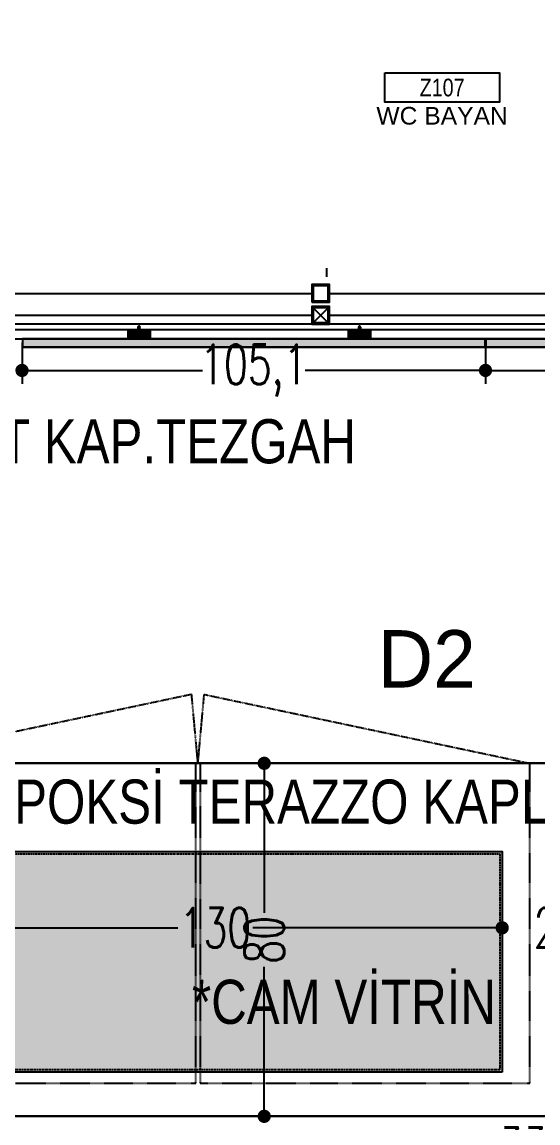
# Model space of a CAD drawing. Header units: millimetres. Extents: x 1322 to 4174, y 1889 to 3847.
# Drawn here: x 1855.5 to 1972.5, y 2914.6 to 3164.2 of the extents above; entities that cross this region are included whole.
import ezdxf
from ezdxf.enums import TextEntityAlignment as Align

# ---------------------------------------------------------------- set-up
doc = ezdxf.new("R2010")
doc.units = ezdxf.units.MM
doc.linetypes.add('HIDDEN2', pattern=[0.1875, 0.125, -0.0625])
for name, color, linetype in [('clad', 30, 'Continuous'), ('dim_int', 183, 'Continuous'), ('elev1', 7, 'Continuous'), ('elev2', 9, 'Continuous'), ('hatch', 137, 'Continuous'), ('hatch_floor', 197, 'Continuous'), ('mat_insul', 8, 'Continuous'), ('mat_metal', 122, 'Continuous'), ('SCREWS', 9, 'Continuous'), ('symbol', 8, 'Continuous'), ('text_material', 12, 'Continuous'), ('text_room', 12, 'Continuous'), ('trace_down', 8, 'HIDDEN2'), ('wall_gyps', 45, 'Continuous')]:
    doc.layers.add(name, color=color, linetype=linetype)
doc.styles.add('dim', font='simplex.shx', dxfattribs={"width": 0.7})
doc.styles.add('TAKSİM', font='GOTHIC.TTF', dxfattribs={"height": 20})
doc.styles.add('text1', font='arial.ttf')
doc.styles.add('text2', font='arial.ttf', dxfattribs={"width": 0.8})
doc.linetypes.add('BATTING', pattern='A,0.00254,-2.54,[134,ltypeshp.shx,S=2.54,R=0,X=-2.54,Y=0],-5.08,[134,ltypeshp.shx,S=2.54,R=180,X=2.54,Y=0],-2.54', length=10.16254)
doc.dimstyles.new('1_50', dxfattribs={"dimtxt": 9, "dimasz": 3, "dimexe": 3, "dimexo": 0, "dimgap": 1, "dimtad": 0, "dimdec": 1, "dimzin": 11, "dimtxsty": 'dim', "dimblk": 'DOT', "dimcen": 1.5, "dimdle": 1.25, "dimclrt": 2, "dimadec": 0, "dimazin": 0, "dimtfac": 1.25, "dimtdec": 1, "dimtix": 1, "dimtofl": 0, "dimtmove": 1, "dimatfit": 3, "dimldrblk": 'DOT', "dimfxl": 10, "dimfxlon": 1, "dimtolj": 1, "dimtzin": 0, "dimarcsym": 0})

# ---------------------------------------------------------------- blocks, each defined once
blk = doc.blocks.new('_Dot')
at = {"color": 0, "linetype": 'ByBlock', "lineweight": -2}
blk.add_line((-0.5, 0), (-1, 0), dxfattribs=at)
at = {"color": 0, "linetype": 'ByBlock', "const_width": 0.5}
blk.add_lwpolyline([(-0.25, 0, 1), (0.25, 0, 1)], format="xyb", close=True, dxfattribs=at)
blk = doc.blocks.new('*D91')
at = {"layer": 'Defpoints', "color": 0, "ltscale": 0.5, "transparency": 16777216}
for p in [(1812.67, 2916.16), (2136.06, 2916.16), (2136.06, 2909.13)]:
    blk.add_point(p, dxfattribs=at)
at = {"layer": 'dim_int', "color": 0, "lineweight": -2, "ltscale": 0.5, "transparency": 16777216}
for p, q in [((1812.67, 2916.16), (1812.67, 2906.13)), ((2136.06, 2916.16), (2136.06, 2906.13)), ((1815.67, 2909.13), (1962.27, 2909.13)), ((2133.06, 2909.13), (1986.47, 2909.13))]:
    blk.add_line(p, q, dxfattribs=at)
at = {"layer": 'dim_int', "color": 0, "lineweight": -2, "ltscale": 0.5, "transparency": 16777216, "xscale": 3, "yscale": 3, "zscale": 3, "rotation": 180}
blk.add_blockref('_Dot', (1812.67, 2909.13), dxfattribs=at)
at = {"layer": 'dim_int', "color": 0, "lineweight": -2, "ltscale": 0.5, "transparency": 16777216, "xscale": 3, "yscale": 3, "zscale": 3}
blk.add_blockref('_Dot', (2136.06, 2909.13), dxfattribs=at)
at = {"layer": 'dim_int', "color": 2, "ltscale": 0.5, "transparency": 16777216, "insert": (1974.37, 2909.13), "char_height": 9, "attachment_point": 5, "style": 'dim'}
blk.add_mtext('\\A1;3322', dxfattribs=at)
blk = doc.blocks.new('4x4KUTU PROFIL')
for points in [[(21390.71, 33731.15), (21394.71, 33731.15), (21394.71, 33727.15), (21390.71, 33727.15)], [(21391.01, 33730.85), (21394.41, 33730.85), (21394.41, 33727.45), (21391.01, 33727.45)]]:
    blk.add_lwpolyline(points, close=True)
blk = doc.blocks.new('*U43')
blk.add_lwpolyline([(-65, 0), (65, 0), (65, -33), (-65, -33)], close=True)
at = {"color": 7, "style": 'text2', "width": 0.8}
blk.add_attdef('10000', text='', height=20, dxfattribs=at).set_placement((0, -16.5), align=Align.MIDDLE)
at = {"color": 7, "style": 'text1'}
for tag, p in [('MAHAL', (0, -48.5)), ('M²', (0, -75.9))]:
    blk.add_attdef(tag, text='', height=20, dxfattribs=at).set_placement(p, align=Align.MIDDLE)
blk = doc.blocks.new('*D105')
at = {"layer": 'Defpoints', "color": 0, "ltscale": 0.5, "transparency": 16777216}
for p in [(1834.37, 2976.16), (1964.37, 2976.16), (1964.37, 2958.88)]:
    blk.add_point(p, dxfattribs=at)
at = {"layer": 'dim_int', "color": 0, "lineweight": -2, "ltscale": 0.5, "transparency": 16777216}
for p, q in [((1834.37, 2968.88), (1834.37, 2955.88)), ((1964.37, 2968.88), (1964.37, 2955.88)), ((1837.37, 2958.88), (1890.87, 2958.88)), ((1961.37, 2958.88), (1907.87, 2958.88))]:
    blk.add_line(p, q, dxfattribs=at)
at = {"layer": 'dim_int', "color": 0, "lineweight": -2, "ltscale": 0.5, "transparency": 16777216, "xscale": 3, "yscale": 3, "zscale": 3, "rotation": 180}
blk.add_blockref('_Dot', (1834.37, 2958.88), dxfattribs=at)
at = {"layer": 'dim_int', "color": 0, "lineweight": -2, "ltscale": 0.5, "transparency": 16777216, "xscale": 3, "yscale": 3, "zscale": 3}
blk.add_blockref('_Dot', (1964.37, 2958.88), dxfattribs=at)
at = {"layer": 'dim_int', "color": 2, "ltscale": 0.5, "transparency": 16777216, "insert": (1899.37, 2958.88), "char_height": 9, "attachment_point": 5, "style": 'dim'}
blk.add_mtext('\\A1;130', dxfattribs=at)
blk = doc.blocks.new('*D106')
at = {"layer": 'Defpoints', "color": 0, "ltscale": 0.5, "transparency": 16777216}
for p in [(1964.37, 2976.16), (1984.37, 2976.16), (1984.37, 2958.88)]:
    blk.add_point(p, dxfattribs=at)
at = {"layer": 'dim_int', "color": 0, "lineweight": -2, "ltscale": 0.5, "transparency": 16777216}
for p, q in [((1964.37, 2968.88), (1964.37, 2955.88)), ((1984.37, 2968.88), (1984.37, 2955.88)), ((1961.37, 2958.88), (1958.37, 2958.88)), ((1987.37, 2958.88), (1990.37, 2958.88))]:
    blk.add_line(p, q, dxfattribs=at)
at = {"layer": 'dim_int', "color": 0, "lineweight": -2, "ltscale": 0.5, "transparency": 16777216, "xscale": 3, "yscale": 3, "zscale": 3}
blk.add_blockref('_Dot', (1964.37, 2958.88), dxfattribs=at)
at = {"layer": 'dim_int', "color": 0, "lineweight": -2, "ltscale": 0.5, "transparency": 16777216, "xscale": 3, "yscale": 3, "zscale": 3, "rotation": 180}
blk.add_blockref('_Dot', (1984.37, 2958.88), dxfattribs=at)
at = {"layer": 'dim_int', "color": 2, "ltscale": 0.5, "transparency": 16777216, "insert": (1976.95, 2958.88), "char_height": 9, "attachment_point": 5, "style": 'dim'}
blk.add_mtext('\\A1;20', dxfattribs=at)
blk = doc.blocks.new('*D109')
at = {"layer": 'Defpoints', "color": 0, "ltscale": 0.5, "transparency": 16777216}
for p in [(1895.9, 2996.16), (1895.9, 2916.16), (1910.42, 2916.16)]:
    blk.add_point(p, dxfattribs=at)
at = {"layer": 'dim_int', "color": 0, "lineweight": -2, "ltscale": 0.5, "transparency": 16777216}
for p, q in [((1900.42, 2996.16), (1913.42, 2996.16)), ((1910.42, 2993.16), (1910.42, 2962.26)), ((1910.42, 2919.16), (1910.42, 2950.06)), ((1900.42, 2916.16), (1913.42, 2916.16))]:
    blk.add_line(p, q, dxfattribs=at)
at = {"layer": 'dim_int', "color": 0, "lineweight": -2, "ltscale": 0.5, "transparency": 16777216, "xscale": 3, "yscale": 3, "zscale": 3}
for p, rotation in [((1910.42, 2996.16), 90), ((1910.42, 2916.16), 270)]:
    blk.add_blockref('_Dot', p, dxfattribs=dict(at, rotation=rotation))
at = {"layer": 'dim_int', "color": 2, "ltscale": 0.5, "transparency": 16777216, "insert": (1910.42, 2956.16), "char_height": 9, "attachment_point": 5, "rotation": 90, "style": 'dim'}
blk.add_mtext('\\A1;80', dxfattribs=at)
blk = doc.blocks.new('profile')
at = {"color": 6, "ltscale": 0.5}
blk.add_lwpolyline([(1002762.82, 171966.81), (1002766.22, 171963.41), (1002762.82, 171963.41), (1002766.22, 171966.81)], dxfattribs=at)
blk = doc.blocks.new('qw')
at = {"color": 6}
for points in [[(1002762.52, 171963.11), (1002766.52, 171963.11), (1002766.52, 171967.11), (1002762.52, 171967.11)], [(1002762.82, 171963.41), (1002766.22, 171963.41), (1002766.22, 171966.81), (1002762.82, 171966.81)]]:
    blk.add_lwpolyline(points, close=True, dxfattribs=at)
blk.add_blockref('profile', (0, 0))
blk = doc.blocks.new('c-sunk1')
at = {"layer": 'SCREWS', "color": 252}
for p, q in [((-0.017, -0.038), (-0.017, -0.043)), ((-0.017, -0.049), (-0.017, -0.054)), ((-0.017, -0.061), (-0.017, -0.066)), ((-0.017, -0.072), (-0.017, -0.078)), ((-0.017, -0.084), (-0.017, -0.089)), ((-0.017, -0.096), (-0.017, -0.101)), ((-0.017, -0.107), (-0.017, -0.112)), ((-0.017, -0.119), (-0.017, -0.124)), ((-0.017, -0.13), (-0.017, -0.136)), ((-0.017, -0.142), (-0.017, -0.147)), ((-0.017, -0.154), (-0.017, -0.159)), ((-0.017, -0.165), (-0.017, -0.17)), ((-0.017, -0.177), (-0.017, -0.182)), ((-0.017, -0.189), (-0.017, -0.194)), ((-0.017, -0.2), (-0.017, -0.205)), ((-0.017, -0.212), (-0.017, -0.217)), ((-0.017, -0.223), (-0.017, -0.229)), ((-0.017, -0.235), (-0.017, -0.24)), ((0.017, -0.031), (0.017, -0.035)), ((0.017, -0.041), (0.017, -0.047)), ((0.017, -0.053), (0.017, -0.058)), ((0.017, -0.065), (0.017, -0.07)), ((0.017, -0.076), (0.017, -0.081)), ((0.017, -0.088), (0.017, -0.093)), ((0.017, -0.099), (0.017, -0.105)), ((0.017, -0.111), (0.017, -0.116)), ((0.017, -0.123), (0.017, -0.128)), ((0.017, -0.134), (0.017, -0.139)), ((0.017, -0.146), (0.017, -0.151)), ((0.017, -0.158), (0.017, -0.163)), ((0.017, -0.169), (0.017, -0.174)), ((0.017, -0.181), (0.017, -0.186)), ((0.017, -0.192), (0.017, -0.198)), ((0.017, -0.204), (0.017, -0.209)), ((0.017, -0.216), (0.017, -0.221)), ((0.017, -0.227), (0.017, -0.232))]:
    blk.add_line(p, q, dxfattribs=at)
for points in [[(-0.017, -0.031, 0.265998), (-0.05, 0.01), (-0.05, 0.012, -0.414214), (-0.048, 0.013), (-0.007, 0.013, -0.414214), (-0.006, 0.012), (-0.006, 0.002, 0.414214), (-0.004, 0), (0.004, 0, 0.414214), (0.006, 0.002), (0.006, 0.012, -0.414214), (0.007, 0.013), (0.048, 0.013, -0.414214), (0.05, 0.012), (0.05, 0.01, 0.265998), (0.017, -0.031)], [(-0.01, -0.257, 0.047976), (0, -0.273, 0.062689), (0.012, -0.252)]]:
    blk.add_lwpolyline(points, format="xyb", dxfattribs=at)
at = {"layer": 'SCREWS', "color": 251}
blk.add_lwpolyline([(0.011, -0.031), (-0.017, -0.038), (-0.022, -0.034), (-0.017, -0.031), (0.011, -0.031)], close=True, dxfattribs=at)
at = {"layer": 'SCREWS', "color": 251, "linetype": 'Continuous'}
for points in [[(0.022, -0.038), (0.017, -0.035), (-0.017, -0.043), (-0.022, -0.046), (-0.017, -0.049), (0.017, -0.041)], [(0.022, -0.05), (0.017, -0.047), (-0.017, -0.054), (-0.022, -0.058), (-0.017, -0.061), (0.017, -0.053)], [(0.022, -0.061), (0.017, -0.058), (-0.017, -0.066), (-0.022, -0.069), (-0.017, -0.072), (0.017, -0.065)], [(0.022, -0.073), (0.017, -0.07), (-0.017, -0.078), (-0.022, -0.081), (-0.017, -0.084), (0.017, -0.076)], [(0.022, -0.085), (0.017, -0.081), (-0.017, -0.089), (-0.022, -0.092), (-0.017, -0.096), (0.017, -0.088)], [(0.022, -0.096), (0.017, -0.093), (-0.017, -0.101), (-0.022, -0.104), (-0.017, -0.107), (0.017, -0.099)], [(0.022, -0.108), (0.017, -0.105), (-0.017, -0.112), (-0.022, -0.116), (-0.017, -0.119), (0.017, -0.111)], [(0.022, -0.119), (0.017, -0.116), (-0.017, -0.124), (-0.022, -0.127), (-0.017, -0.13), (0.017, -0.123)], [(0.022, -0.131), (0.017, -0.128), (-0.017, -0.136), (-0.022, -0.139), (-0.017, -0.142), (0.017, -0.134)], [(0.022, -0.143), (0.017, -0.139), (-0.017, -0.147), (-0.022, -0.15), (-0.017, -0.154), (0.017, -0.146)], [(0.022, -0.154), (0.017, -0.151), (-0.017, -0.159), (-0.022, -0.162), (-0.017, -0.165), (0.017, -0.158)], [(0.022, -0.166), (0.017, -0.163), (-0.017, -0.17), (-0.022, -0.174), (-0.017, -0.177), (0.017, -0.169)], [(0.022, -0.178), (0.017, -0.174), (-0.017, -0.182), (-0.022, -0.185), (-0.017, -0.189), (0.017, -0.181)], [(0.022, -0.189), (0.017, -0.186), (-0.017, -0.194), (-0.022, -0.197), (-0.017, -0.2), (0.017, -0.192)], [(0.022, -0.201), (0.017, -0.198), (-0.017, -0.205), (-0.022, -0.209), (-0.017, -0.212), (0.017, -0.204)], [(0.022, -0.212), (0.017, -0.209), (-0.017, -0.217), (-0.022, -0.22), (-0.017, -0.223), (0.017, -0.216)], [(0.022, -0.224), (0.017, -0.221), (-0.017, -0.229), (-0.022, -0.232), (-0.017, -0.235), (0.017, -0.227)], [(0.022, -0.236), (0.017, -0.232), (-0.017, -0.24), (-0.022, -0.243), (-0.017, -0.247), (0.017, -0.239)], [(0.02, -0.248), (0.015, -0.245), (-0.014, -0.252), (-0.019, -0.255), (-0.014, -0.258), (0.015, -0.251)]]:
    blk.add_lwpolyline(points, close=True, dxfattribs=at)
at = {"layer": 'SCREWS', "color": 252}
for centre, start, end in [((0.076, -0.214), 199.3148, 202.7514), ((-0.076, -0.214), 341.3105, 345.236)]:
    blk.add_arc(centre, 0.0956, start, end, dxfattribs=at)
blk = doc.blocks.new('*D93')
at = {"layer": 'Defpoints', "color": 0, "ltscale": 0.5, "transparency": 16777216}
for p in [(1855.51, 3090.63), (1960.59, 3090.23), (1960.59, 3085.2)]:
    blk.add_point(p, dxfattribs=at)
at = {"layer": 'dim_int', "color": 0, "lineweight": -2, "ltscale": 0.5, "transparency": 16777216}
for p, q in [((1855.51, 3090.63), (1855.51, 3082.2)), ((1960.59, 3090.23), (1960.59, 3082.2)), ((1858.51, 3085.2), (1896.4, 3085.2)), ((1957.59, 3085.2), (1919.7, 3085.2))]:
    blk.add_line(p, q, dxfattribs=at)
at = {"layer": 'dim_int', "color": 0, "lineweight": -2, "ltscale": 0.5, "transparency": 16777216, "xscale": 3, "yscale": 3, "zscale": 3, "rotation": 180}
blk.add_blockref('_Dot', (1855.51, 3085.2), dxfattribs=at)
at = {"layer": 'dim_int', "color": 0, "lineweight": -2, "ltscale": 0.5, "transparency": 16777216, "xscale": 3, "yscale": 3, "zscale": 3}
blk.add_blockref('_Dot', (1960.59, 3085.2), dxfattribs=at)
at = {"layer": 'dim_int', "color": 2, "ltscale": 0.5, "transparency": 16777216, "insert": (1908.05, 3085.2), "char_height": 9, "attachment_point": 5, "style": 'dim'}
blk.add_mtext('\\A1;105,1', dxfattribs=at)
blk = doc.blocks.new('*D94')
at = {"layer": 'Defpoints', "color": 0, "ltscale": 0.5, "transparency": 16777216}
for p in [(1960.59, 3090.23), (2065.67, 3090.23), (2065.67, 3085.2)]:
    blk.add_point(p, dxfattribs=at)
at = {"layer": 'dim_int', "color": 0, "lineweight": -2, "ltscale": 0.5, "transparency": 16777216}
for p, q in [((1960.59, 3090.23), (1960.59, 3082.2)), ((2065.67, 3090.23), (2065.67, 3082.2)), ((1963.59, 3085.2), (2001.48, 3085.2)), ((2062.67, 3085.2), (2024.78, 3085.2))]:
    blk.add_line(p, q, dxfattribs=at)
at = {"layer": 'dim_int', "color": 0, "lineweight": -2, "ltscale": 0.5, "transparency": 16777216, "xscale": 3, "yscale": 3, "zscale": 3, "rotation": 180}
blk.add_blockref('_Dot', (1960.59, 3085.2), dxfattribs=at)
at = {"layer": 'dim_int', "color": 0, "lineweight": -2, "ltscale": 0.5, "transparency": 16777216, "xscale": 3, "yscale": 3, "zscale": 3}
blk.add_blockref('_Dot', (2065.67, 3085.2), dxfattribs=at)
at = {"layer": 'dim_int', "color": 2, "ltscale": 0.5, "transparency": 16777216, "insert": (2013.13, 3085.2), "char_height": 9, "attachment_point": 5, "style": 'dim'}
blk.add_mtext('\\A1;105,1', dxfattribs=at)

msp = doc.modelspace()

# ---------------------------------------------------------------- hatches: boundary and pattern name
at = {"layer": 'hatch', "ltscale": 0.5}
h = msp.add_hatch(dxfattribs=at)
h.set_pattern_fill('DOTS', color=256, style=0)
h.set_pattern_definition([(9e-15, (-1000534.4589, -169022.946), (0.79375, 1.5875), [0, -1.5875])])
h.paths.add_polyline_path([(1964.37, 2976.16), (1834.37, 2976.16), (1834.37, 2926.16), (1964.37, 2926.16)])
h.paths.add_polyline_path([(2114.37, 2976.16), (1984.37, 2976.16), (1984.37, 2926.16), (2114.37, 2926.16)])
at = {"layer": 'hatch_floor', "ltscale": 0.5}
h = msp.add_hatch(dxfattribs=at)
h.set_pattern_fill('GOST_WOOD', color=256, scale=0.1)
h.set_pattern_definition([(90, (-97165.6312, -16878.6332), (0.6, -4e-17), [1, -0.2]), (90, (-97165.4312, -16878.8332), (0.6, -4e-17), [0.6, -0.15, 0.3, -0.15]), (90, (-97165.2312, -16879.1332), (0.6, -4e-17), [1, -0.2])])
h.paths.add_polyline_path([(1879.56, 3094.33), (1884.54, 3094.33), (1884.54, 3092.33), (1879.56, 3092.33)])
h = msp.add_hatch(dxfattribs=at)
h.set_pattern_fill('GOST_WOOD', color=256, scale=0.1)
h.set_pattern_definition([(90, (-97115.6312, -16878.6332), (0.6, -4e-17), [1, -0.2]), (90, (-97115.4312, -16878.8332), (0.6, -4e-17), [0.6, -0.15, 0.3, -0.15]), (90, (-97115.2312, -16879.1332), (0.6, -4e-17), [1, -0.2])])
h.paths.add_polyline_path([(1929.56, 3094.33), (1934.54, 3094.33), (1934.54, 3092.33), (1929.56, 3092.33)])
h = msp.add_hatch(dxfattribs=at)
h.set_pattern_fill('GOST_WOOD', color=42, scale=0.1, angle=90)
h.set_pattern_definition([(180, (2225.6653, 3160.661), (7e-17, 0.6), [1, -0.2]), (180, (2225.8653, 3160.861), (7e-17, 0.6), [0.6, -0.15, 0.3, -0.15]), (180, (2226.1653, 3161.061), (7e-17, 0.6), [1, -0.2])])
h.paths.add_polyline_path([(1960.49, 3092.33), (1855.7, 3092.33), (1855.7, 3090.53), (1960.49, 3090.53)])
h = msp.add_hatch(dxfattribs=at)
h.set_pattern_fill('GOST_WOOD', color=42, scale=0.1, angle=90)
h.set_pattern_definition([(180, (2330.7453, 3160.661), (7e-17, 0.6), [1, -0.2]), (180, (2330.9453, 3160.861), (7e-17, 0.6), [0.6, -0.15, 0.3, -0.15]), (180, (2331.2453, 3161.061), (7e-17, 0.6), [1, -0.2])])
h.paths.add_polyline_path([(2065.57, 3092.33), (1960.75, 3092.33), (1960.75, 3090.53), (2065.57, 3090.53)])

# ---------------------------------------------------------------- linework, layer by layer
at = {"ltscale": 0.5}
msp.add_line((1750.43, 3092.33), (2275.83, 3092.33), dxfattribs=at)
at = {"color": 6, "ltscale": 0.5}
for p, q in [((1960.59, 3092.33), (1855.61, 3092.33)), ((1855.61, 3092.33), (1855.61, 3090.63)), ((1960.49, 3090.63), (1960.49, 3092.33)), ((2065.67, 3092.33), (1960.69, 3092.33)), ((1960.69, 3092.33), (1960.69, 3090.63)), ((1855.69, 3090.53), (1960.39, 3090.53)), ((1960.77, 3090.53), (2065.47, 3090.53))]:
    msp.add_line(p, q, dxfattribs=at)
at = {"color": 3, "ltscale": 0.5}
for p, q in [((1855.41, 3091.33), (1855.61, 3091.33)), ((1855.51, 3091.33), (1855.51, 3090.63)), ((1855.61, 3091.33), (1855.61, 3090.63)), ((1855.71, 3090.53), (1960.39, 3090.53)), ((1960.39, 3090.43), (1855.71, 3090.43)), ((1960.49, 3091.17), (1960.69, 3091.17)), ((1960.49, 3091.17), (1960.49, 3090.63)), ((1960.59, 3091.17), (1960.59, 3090.63)), ((1960.69, 3091.17), (1960.69, 3090.63)), ((1960.79, 3090.53), (2065.47, 3090.53)), ((2065.47, 3090.43), (1960.79, 3090.43))]:
    msp.add_line(p, q, dxfattribs=at)
at = {"ltscale": 0.5}
for points in [[(1879.56, 3094.33), (1884.54, 3094.33), (1884.54, 3092.33), (1879.56, 3092.33)], [(1929.56, 3094.33), (1934.54, 3094.33), (1934.54, 3092.33), (1929.56, 3092.33)]]:
    msp.add_lwpolyline(points, close=True, dxfattribs=at)
for points in [[(1812.31, 3090.43), (1812.31, 2996.16), (2136.06, 2996.16)], [(2136.06, 2916.16), (1812.67, 2916.16), (1812.71, 2934.13), (1812.31, 2949.93)]]:
    msp.add_lwpolyline(points, dxfattribs=at)
at = {"color": 3, "ltscale": 0.5}
for centre, radius, start, end in [((1855.71, 3090.63), 0.2, 180, 270), ((1855.71, 3090.63), 0.1, 180, 270), ((1960.39, 3090.63), 0.2, 270, 0), ((1960.39, 3090.63), 0.1, 270, 0), ((1960.79, 3090.63), 0.2, 180, 270), ((1960.79, 3090.63), 0.1, 180, 270)]:
    msp.add_arc(centre, radius, start, end, dxfattribs=at)
at = {"layer": 'clad', "ltscale": 0.5}
msp.add_line((1924.57, 3108.41), (1924.57, 3106.41), dxfattribs=at)
at = {"layer": 'elev1'}
msp.add_lwpolyline([(1964.37, 2926.16), (1834.37, 2926.16), (1834.37, 2976.16), (1964.37, 2976.16), (1964.37, 2926.16)], dxfattribs=at)
at = {"layer": 'elev2'}
msp.add_lwpolyline([(1812.71, 2916.16), (2136.06, 2916.16), (2136.06, 2996.16), (1812.71, 2996.16), (1812.71, 2916.16)], dxfattribs=at)
at = {"layer": 'mat_insul', "linetype": 'BATTING', "ltscale": 0.004}
for points in [[(1838.76, 3102.66), (1921.21, 3102.66)], [(1925.21, 3102.66), (2053.85, 3102.66)], [(1921.21, 3097.66), (1838.76, 3097.66)], [(2053.85, 3097.66), (1925.21, 3097.66)]]:
    msp.add_lwpolyline(points, dxfattribs=at)
at = {"layer": 'symbol', "linetype": 'HIDDEN2'}
for points in [[(1895.4, 2996.16), (1893.97, 3011.77), (1820.17, 2996.16)], [(1895.4, 2996.16), (1896.82, 3011.77), (1970.62, 2996.16)]]:
    msp.add_lwpolyline(points, dxfattribs=at)
at = {"layer": 'trace_down'}
for points in [[(1894.9, 2996.16), (1820.17, 2996.16), (1820.17, 2923.66), (1894.9, 2923.66)], [(1970.62, 2996.16), (1895.9, 2996.16), (1895.9, 2923.66), (1970.62, 2923.66)]]:
    msp.add_lwpolyline(points, close=True, dxfattribs=at)
at = {"layer": 'trace_down', "ltscale": 0.5}
msp.add_lwpolyline([(1963.87, 2926.66), (1834.87, 2926.66), (1834.87, 2975.66), (1963.87, 2975.66)], close=True, dxfattribs=at)
at = {"layer": 'wall_gyps', "ltscale": 0.5}
for points in [[(2273.06, 3164.16), (2273.06, 3095.66), (1747.42, 3095.66)], [(2608.33, 3154.81), (2274.31, 3154.81), (2274.31, 3094.41), (1748.67, 3094.41), (1748.67, 2945.41), (1807.57, 2945.41), (1807.57, 2938.91), (1381.23, 2938.91)]]:
    msp.add_lwpolyline(points, dxfattribs=at)

# ---------------------------------------------------------------- block references
msp.add_blockref('qw', (-1000841.3, -168867.45))
at = {"layer": 'mat_metal', "extrusion": (0, 0, -1), "zscale": -1, "rotation": 180}
msp.add_blockref('4x4KUTU PROFIL', (19469.49, 36831.81), dxfattribs=at)
at = {"layer": 'SCREWS', "xscale": -10.49131782614983, "yscale": 10.49131782614983, "zscale": 10.49131782614983, "rotation": 180}
for p in [(1882.05, 3092.48), (1932.05, 3092.48)]:
    msp.add_blockref('c-sunk1', p, dxfattribs=at)
at = {"layer": 'text_room'}
ref = msp.add_blockref('*U43', (1950.75, 3152.62), dxfattribs=dict(at, xscale=0.2, yscale=0.2, zscale=0.2))
ref.add_attrib('MAHAL', 'WC BAYAN', dxfattribs={"layer": '0', "color": 7, "height": 4, "style": 'text1'}).set_placement((1950.75, 3142.92), align=Align.MIDDLE)
ref.add_attrib('10000', 'Z107', dxfattribs={"layer": '0', "color": 7, "height": 4, "style": 'text2', "width": 0.8}).set_placement((1950.75, 3149.32), align=Align.MIDDLE)

# ---------------------------------------------------------------- texts
at = {"style": 'TAKSİM'}
msp.add_text('D2', height=13, dxfattribs=at).set_placement((1936.17, 3013.34))
at = {"layer": 'text_material', "style": 'text2', "width": 0.8}
for s, p in [('*PREKAST KAP.TEZGAH', (1800.84, 3064.15)), ('*EPOKSİ TERAZZO KAPLAMA TEZGAH', (1841.92, 2982.48)), ('*CAM VİTRİN', (1894.05, 2937.11))]:
    msp.add_text(s, height=10, dxfattribs=at).set_placement(p)

# ---------------------------------------------------------------- dimensions: what is measured, and where the dimension line sits
at = {"layer": 'dim_int', "ltscale": 0.5}
for base, p1, p2, picture, middle in [((1960.59, 3085.2), (1855.51, 3090.63), (1960.59, 3090.23), '*D93', (1908.05, 3085.2)), ((2065.67, 3085.2), (1960.59, 3090.23), (2065.67, 3090.23), '*D94', (2013.13, 3085.2)), ((1964.37, 2958.88), (1834.37, 2976.16), (1964.37, 2976.16), '*D105', (1899.37, 2958.88))]:
    dim = msp.add_linear_dim(base=base, p1=p1, p2=p2, dimstyle='1_50', dxfattribs=at)
    dim.commit()
    dim.dimension.update_dxf_attribs({"geometry": picture, "text_midpoint": middle})
dim = msp.add_linear_dim(base=(1910.42, 2916.16), p1=(1895.9, 2996.16), p2=(1895.9, 2916.16), angle=90, dimstyle='1_50', dxfattribs=at)
dim.commit()
dim.dimension.update_dxf_attribs({"geometry": '*D109', "text_midpoint": (1910.42, 2956.16)})
dim = msp.add_linear_dim(base=(1984.37, 2958.88), p1=(1964.37, 2976.16), p2=(1984.37, 2976.16), dimstyle='1_50', dxfattribs=at)
dim.commit()
dim.dimension.update_dxf_attribs({"geometry": '*D106', "text_midpoint": (1976.95, 2958.88), "dimtype": 160})
dim = msp.add_linear_dim(base=(2136.06, 2909.13), p1=(1812.67, 2916.16), p2=(2136.06, 2916.16), text='3322', dimstyle='1_50', dxfattribs=at)
dim.commit()
dim.dimension.update_dxf_attribs({"geometry": '*D91', "text_midpoint": (1974.37, 2909.13)})

doc.saveas('drawing.dxf')
